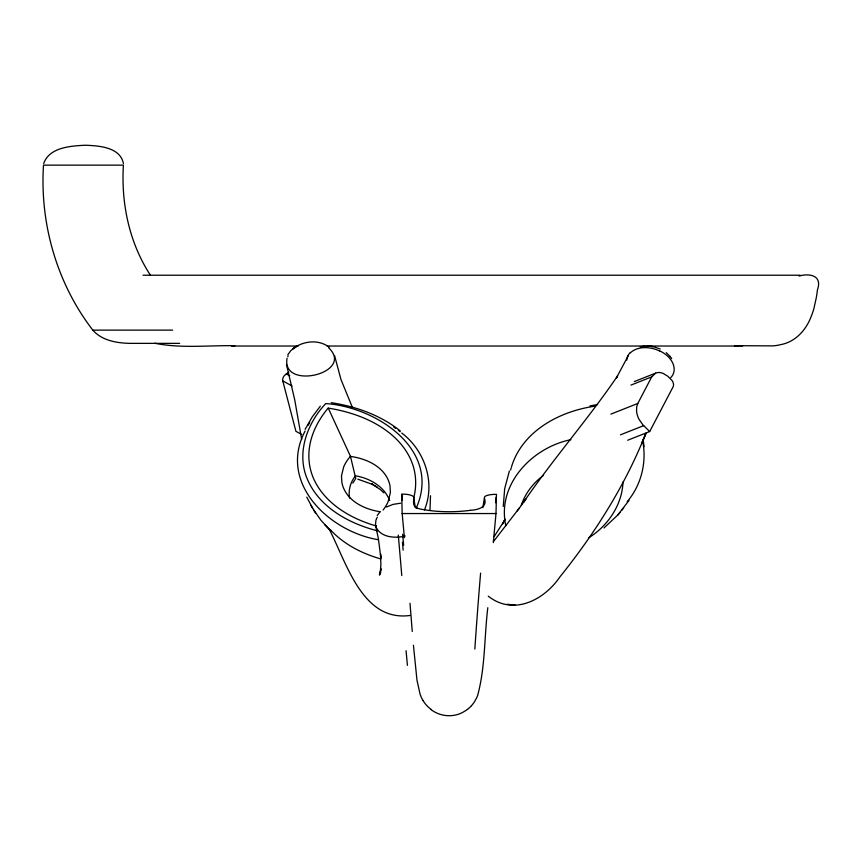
<?xml version="1.0" encoding="UTF-8"?>
<svg xmlns="http://www.w3.org/2000/svg" width="861" height="861" viewBox="0 0 861 861"><rect width="100%" height="100%" fill="white"/><g stroke="black" fill="none" stroke-linecap="round" stroke-linejoin="round"><path stroke-width="1.29" d="M493.299 542.624L496.001 513.543L496.453 494.343L495.871 494.343A11.43 3.089 0 0 0 484.399 497.443L484.485 498.282M503.265 506.472L504.675 488.725L509.378 470.999M413.538 502.114L413.71 497.464L415.293 507.678M413.528 502.211C412.968 509.475 422.977 509.249 427.917 510.304A45.472 12.28 0 0 0 470.267 510.325M623.02 481.945C622.116 504.923 607.974 525.834 588.73 537.791M429.983 510.229L430.511 495.721M487.81 607.726C484.237 636.796 485.378 666.844 477.694 695.268A48.302 41.403 7.9 0 1 476.531 698.067L474.777 701.274A37.841 32.223 4.4 0 1 472.441 704.556L471.441 705.676M495.538 502.738L496.151 497.141M484.323 498.454L482.87 507.667M43.663 163.601C49.281 147.253 70.688 145.961 85.39 145.229C98.929 145.767 120.368 147.123 123.424 163.612M510.616 470.041L511.122 468.115M375.934 520.259L375.471 524.919L378.431 538.9L380.874 558.143L380.54 553.838L380.885 564.784L380.164 573.813L381.057 568.755L379.432 575.105L380.659 572.188M511.412 467.157C522.229 430.909 560.07 410.966 595.381 406.134M287.057 358.251C281.246 390.937 355.227 373.147 328.73 347.833M521.271 505.299C525.178 493.342 533.25 483.032 543.259 475.541M424.419 509.992C435.72 482.817 424.785 450.432 401.743 433.029M416.369 507.829C441.833 449.765 376.235 406.973 325.727 403.572C307.409 422.999 296.313 452.423 306.99 478.318C318.742 507.097 348.597 523.391 377.366 530.806M646.094 432.975L641.768 443.297L645.761 433.664C625.054 485.615 594.908 533.389 559.941 576.87C544.26 599.977 513.457 616.164 488.252 596.156M376.214 519.474L376.537 518.699M305.138 430.984C277.64 482.924 329.429 531.581 378.151 539.696M655.619 373.147L651.712 376.881L637.797 403.465L636.677 406.898L636.57 411.257A15.25 9.396 63.8 0 0 638.991 419.232L642.65 424.581L649.689 431.533L673.098 386.826A5.693 3.509 63.8 0 0 673.474 385.685A5.177 3.186 63.8 0 0 672.129 380.605L667.91 376.332L663.024 373.33A20.201 12.441 63.8 0 0 655.619 373.147L634.309 381.574M355.787 478.608L350.459 456.33L328.256 408.125A145.843 96.615 -11.5 0 1 366.452 419.146C383.274 426.722 399.073 438.249 408.243 454.586A128.332 85.013 -11.5 0 1 413.947 497.034M287.757 354.904L290.781 350.61L297.303 345.864L292.891 348.77C302.868 340.945 318.731 339.008 329.063 347.187M628.39 355.442L616.411 377.904L617.552 375.945C588.074 419.232 553.268 458.719 523.725 502.038L525.813 499.186L517.257 510.917M305.117 429.348L312.274 416.864L320.357 406.144M505.063 519.366L502.566 523.94L505.149 519.291M287.768 356.712L288.209 355.948M376.924 517.935L377.366 517.17M308.066 425.345L309.712 422.557M377.236 515.47L379.712 512.144M504.406 520.604L494.117 536.618M352.838 483.107L355.206 479.362M603.981 527.954L617.767 515.061L629.122 500.252M519.57 507.753L493.407 541.634M629.122 499.283C641.66 483.247 646.525 461.83 642.876 441.887M627.195 501.694L628.487 500.08M617.767 515.061L619.942 512.446M621.545 510.508L623.751 507.861M288.736 372.189L284.259 375.676A5.274 3.283 -55.8 0 0 282.774 380.906L295.915 431.318L301.737 434.493M386.449 507L393.079 504.395L400.634 503.19M630.93 385.104L651.712 376.881M610.901 414.109L637.797 403.465M620.437 434.827L643.662 425.646M627.691 440.24L649.689 431.533M799.18 276.037C809.77 273.002 822.642 275.552 817.423 289.92A150.244 150.244 0 0 1 816.303 297.702L813.828 308.862A73.174 73.174 0 0 1 811.525 315.589C806.553 329.515 795.747 341.903 780.604 344.658A44.654 44.654 0 0 1 772.941 345.885L735.864 345.691M570.897 439.68C532.227 447.408 496.7 484.302 505.794 525.716M640.261 346.832L644.975 346.036M405.208 536.059C394.951 538.62 379.367 537.49 375.6 525.684M589.957 405.886L597.545 404.541M470.246 510.315C476.929 509.949 487.864 507.753 484.485 498.454M410.159 615.454C361.889 622.105 346.316 561.555 328.859 528.514M234.816 345.691C208.211 345.272 181.079 348.608 154.862 343.248M143.012 275.219L800.17 275.219M150.288 275.014C129.236 242.705 121.024 203.336 123.403 165.14L43.502 165.14C39.724 223.656 56.891 283.581 92.827 330.129L172.674 330.129M179.658 343.367L130.28 343.367C116.999 343.119 101.985 340.698 92.827 330.129M737.823 345.885L734.487 345.885L742.602 345.95M231.458 346.025L298.283 346.025M327.191 346.025L737.264 346.025M402.496 495.914L401.71 494.343L402.162 513.543L496.001 513.543M646.891 345.971L648.688 346.122M507 604.271L515.244 605.122M331.216 402.679C355.937 406.467 380.454 415.11 400.171 430.844M357.821 479.168L372.899 484.549L371.769 483.925L380.153 489.435L383.823 492.836M653.564 346.746L660.226 348.985M380.788 558.95C361.975 553.526 343.733 544.313 330.355 529.741M416.229 508.098L417.079 508.56M286.207 373.857L289.705 375.762M282.774 380.906L292.094 385.986M371.769 483.925L377.161 487.068M431.232 709.712C440.584 716.901 454.199 717.805 464.24 711.487A34.881 29.382 1.9 0 0 467.426 709.421M393.768 427.067L395.63 428.337M398.32 430.306L400.053 431.652M666.231 352.644L669.966 356.303M313.748 510.056L321.078 520.431L331.302 531.431M324.791 524.812L328.956 529.063M670.202 356.551L671.688 358.553M306.774 497.141L312.715 508.356M310.832 505.278L315.589 513.07M422.751 700.219L421.459 697.647A54.76 46.968 -8.5 0 1 419.974 693.783L416.972 680.125L413.431 645.266M352.332 407.296L340.956 379.475L334.563 355.582M389.667 500.553C384.286 486.497 369.767 478.189 355.485 475.81C350.535 481.999 348.081 490.275 349.598 498.132M286.444 364.461L294.742 399.902L301.694 439.487M643.242 440.38L644.071 446.611M401.71 494.343L402.378 500.381M402.162 513.543L404.412 537.651M412.258 631.447L409.997 603.26M626.797 360.07A22.451 15.993 22.6 0 1 630.166 352.612M630.435 352.795A25.69 18.285 22.6 0 1 659.774 351.051M659.827 350.965A22.461 15.993 22.6 0 1 670.784 377.602M380.454 511.768A61.874 40.984 -11.5 0 1 341.903 482.569L341.473 475.842L343.722 466.78A53.63 35.527 -11.5 0 1 350.459 456.33M328.149 408.092A128.332 85.013 -11.5 0 0 316.267 483.957C325.469 500.273 341.225 511.832 358.068 519.377A145.843 96.615 -11.5 0 0 376.451 526.039M350.416 456.416A61.874 40.984 -11.5 0 1 389.979 485.765L390.399 492.481L388.16 501.543A53.63 35.527 -11.5 0 1 383.07 510.046M402.291 494.106A11.419 3.326 0 0 1 413.754 497.443M474.841 649.054A571.22 55.201 -83.3 0 1 480.599 573.103M471.484 705.708A33.192 28.144 3.2 0 1 467.426 709.421M431.35 709.604A35.172 29.737 -2.6 0 1 422.837 700.187M407.425 665.349A571.833 95.7 89.8 0 1 406.069 650.733M398.288 535.111A569.67 35.732 84 0 1 401.775 575.546M402.453 542.269A587.783 51.326 83.5 0 1 403.152 550.125M402.657 534.25A556.228 54.006 83.3 0 1 403.648 545.196M653.036 346.639L649.592 346.197L653.036 346.639"/></g></svg>
